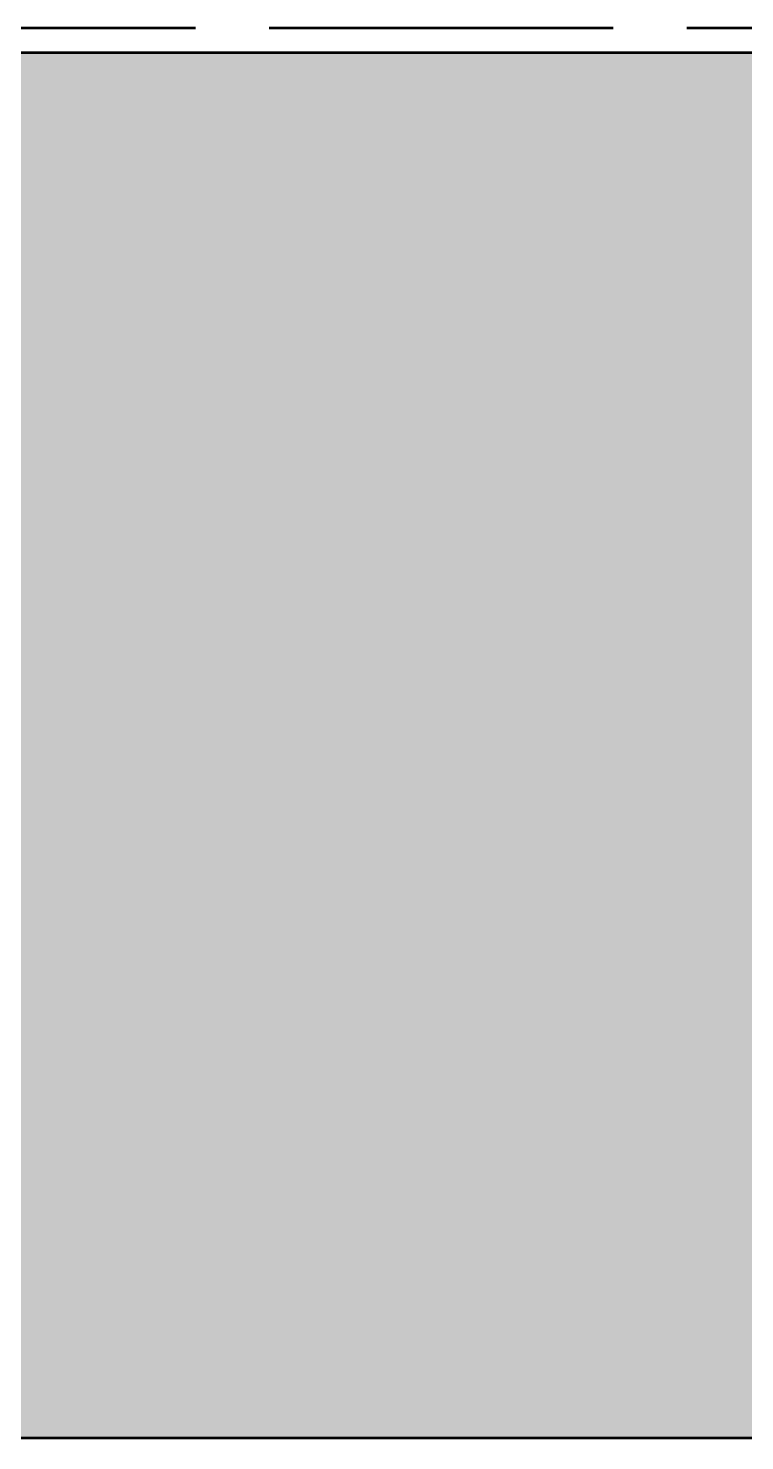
# Model space of a CAD drawing. Header units: millimetres. Extents: x -2997 to 67973, y -4267 to 4574.
# Drawn here: x 8322 to 9351, y -4 to 2025 of the extents above; entities that cross this region are included whole.
import ezdxf

# ---------------------------------------------------------------- set-up
doc = ezdxf.new("R2010")
doc.units = ezdxf.units.MM
doc.linetypes.add('DASH_494_106', pattern=[599.722222, 493.888889, -105.833333])
for name, color, linetype in [('GEOFAB', 5, 'Continuous'), ('MODULE_ART', 7, 'Continuous'), ('TANK', 7, 'Continuous')]:
    doc.layers.add(name, color=color, linetype=linetype)

# ---------------------------------------------------------------- blocks, each defined once
blk = doc.blocks.new('atlancube_face')
at = {"true_color": 0x000000}
blk.add_solid([(-1.8, -1.8), (1151.8, -1.8), (-1.8, 781.8), (1151.8, 781.8)], dxfattribs=at)

msp = doc.modelspace()

# ---------------------------------------------------------------- linework, layer by layer
at = {"layer": 'GEOFAB', "color": 5, "linetype": 'DASH_494_106', "lineweight": 53}
msp.add_lwpolyline([(-35.3, -35.3), (66735.3, -35.3), (66735.3, 2025.3), (-35.3, 2025.3)], close=True, dxfattribs=at)
at = {"layer": 'TANK', "lineweight": 53}
msp.add_lwpolyline([(0, 0), (66700, 0), (66700, 1990), (0, 1990)], close=True, dxfattribs=at)

# ---------------------------------------------------------------- block references
at = {"layer": 'MODULE_ART', "yscale": 0.5512820512820513}
for p in [(8050, 1560), (9200, 1560)]:
    msp.add_blockref('atlancube_face', p, dxfattribs=at)
at = {"layer": 'MODULE_ART'}
for p in [(8050, 780), (9200, 780), (8050, 0), (9200, 0)]:
    msp.add_blockref('atlancube_face', p, dxfattribs=at)

doc.saveas('drawing.dxf')
